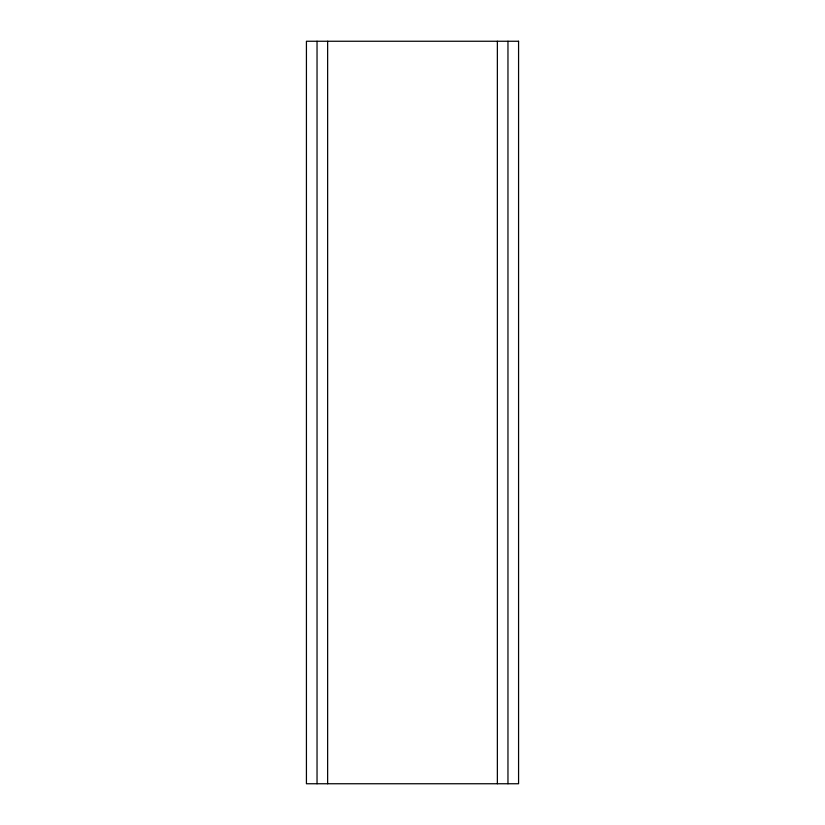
<?xml version="1.0" encoding="UTF-8"?>
<svg xmlns="http://www.w3.org/2000/svg" width="825" height="825" viewBox="0 0 825 825"><rect width="100%" height="100%" fill="white"/><g stroke="black" fill="none" stroke-linecap="round" stroke-linejoin="round"><path stroke-width="1.24" d="M507.963 41.25L507.963 783.75M497.362 41.25L497.362 783.75M327.638 41.25L327.638 783.75M317.037 41.25L317.037 783.75M518.574 41.25L306.426 41.25L306.426 783.75L518.574 783.75L518.574 41.25"/></g></svg>
